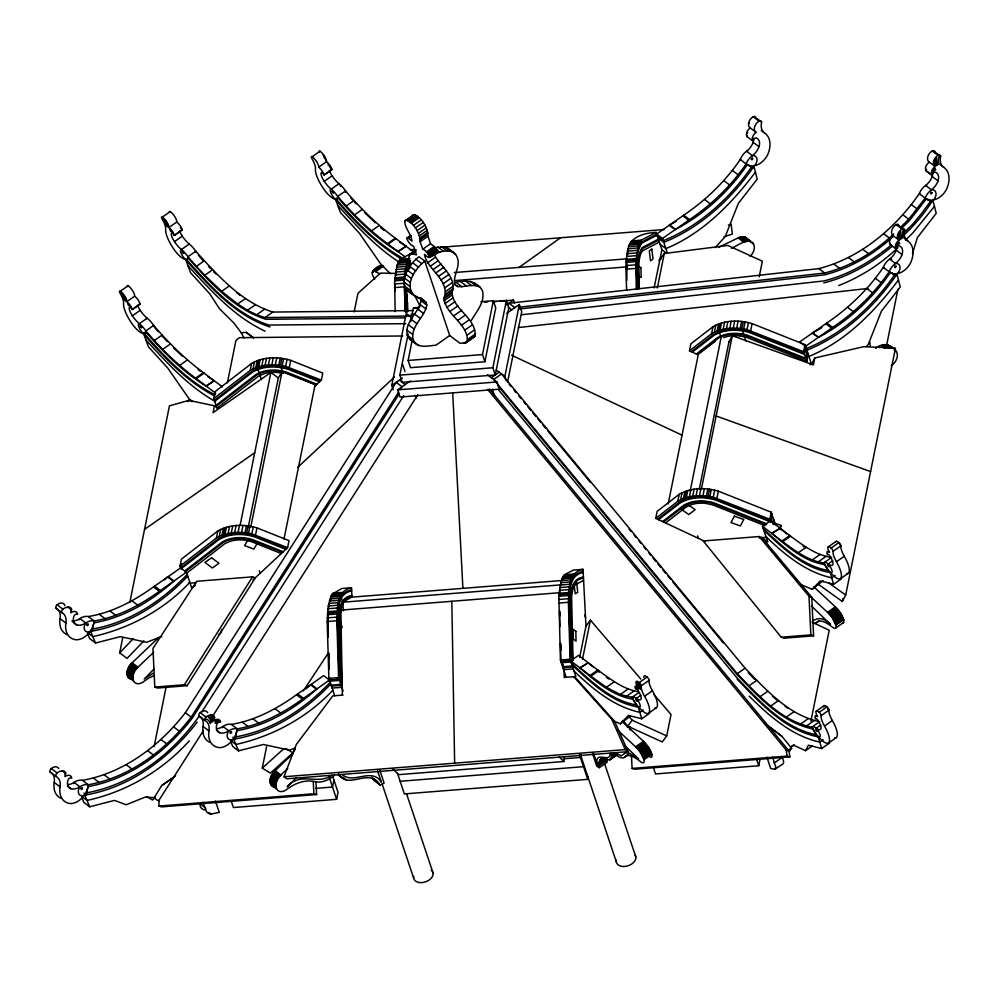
<?xml version="1.0" encoding="UTF-8"?>
<svg xmlns="http://www.w3.org/2000/svg" width="999" height="999" viewBox="0 0 999 999"><rect width="100%" height="100%" fill="white"/><g stroke="black" fill="none" stroke-linecap="round" stroke-linejoin="round"><path stroke-width="1.5" d="M449.725 335.552L435.976 345.192C429.158 345.604 421.341 348.164 415.409 343.506L413.049 339.598C410.364 326.061 424.662 317.482 426.823 305.12L425.986 302.272C418.256 296.428 404.77 293.881 404.096 282.068C404.433 271.953 411.338 262.762 418.993 256.743L424.837 261.151L449.725 335.552L459.99 343.281L465.821 342.869L467.232 341.72C469.055 323.439 444.018 314.548 444.255 297.327C449.837 279.907 427.222 269.767 424.413 254.358C434.128 263.224 427.048 249.862 422.702 249.25L419.642 240.097L427.834 233.953C426.785 226.249 421.703 217.57 414.11 214.61L404.732 221.353C404.957 228.559 411.301 233.866 411.913 241.121C402.21 232.255 409.265 245.592 413.623 246.216L416.521 254.882L412.45 253.846L409.528 254.408L408.916 258.154L411.001 264.573M419.642 240.097L419.992 239.448C418.956 231.731 413.836 223.089 406.268 220.117L405.257 220.392M428.958 257.53C441.308 252.984 437.787 248.876 430.544 243.744L427.485 234.603M393.082 769.193L398.651 774.65L563.873 761.5L563.873 757.354M465.821 342.869L475.074 336.226C476.898 317.944 451.86 309.041 452.097 291.833C457.317 276.261 438.698 265.784 433.703 253.184M334.702 695.766L328.883 678.396L327.173 621.515L328.259 605.993L331.98 594.293L341.808 588.511L351.486 587.749L351.948 596.578C338.948 598.551 339.697 612.125 339.235 621.878L341.159 685.351L331.468 686.113M343.094 691.146L338.574 677.622L336.85 620.741C337.6 608.703 335.964 590.983 351.486 587.749M395.167 311.613L394.63 280.831L397.115 265.097L400.149 259.315L413.536 252.285M395.042 284.54L395.092 290.984M404.845 310.851C406.006 294.181 400.287 273.876 409.827 258.541L400.149 259.315M566.221 677.334L560.414 659.964L558.878 596.303L560.239 585.014L562.737 577.147L564.398 574.775L573.339 570.092L583.016 569.318L586.001 626.423M564.085 669.929L564.21 677.447L575.899 676.573L570.092 659.203L568.381 602.322C569.118 590.284 567.494 572.552 583.016 569.318M626.598 290.197C626.348 276.436 624.762 262.337 628.034 248.776C630.044 236.488 645.566 232.792 656.081 232.392L661.887 249.75L654.108 287.949M626.823 269.605L626.873 266.396M636.276 289.423L635.826 261.638L638.311 245.904L641.346 240.122L656.081 232.392M598.888 764.223L606.73 758.728L607.18 762.187L599.338 767.682L598.925 762.774L600.861 759.09L602.822 758.641L609.652 759.889L617.07 754.819M131.094 679.233A9.803 6.731 -53 0 1 127.747 676.673C125.599 671.753 128.409 666.108 132.13 662.774L159.028 637.237M154.358 675.499A39.985 27.46 -53 0 0 145.267 680.431L142.832 682.23A9.803 6.731 -53 0 1 133.604 681.081C131.443 676.161 134.253 670.516 137.974 667.182L153.671 652.285M274.138 787.087A9.803 6.731 -53 0 1 270.791 784.527C268.644 779.607 271.441 773.95 275.175 770.616L293.094 753.596M334.39 775.361A25.699 17.657 -53 0 1 316.708 781.992L312.237 781.168A39.985 27.46 -53 0 0 288.311 788.286L285.876 790.084A9.803 6.731 -53 0 1 276.636 788.935C273.239 780.444 282.355 773.451 287.737 768.643M328.196 615.834L328.172 626.598M315.984 782.267L316.621 794.542L161.601 806.88L158.853 806.081L159.178 799.949L203.434 730.606M415.284 296.466C403.022 286.126 414.997 268.494 424.837 261.151M328.109 612.574L328.196 637.15M626.897 260.252L626.848 280.319M746.977 136.701L746.99 136.551A2.747 1.886 -53 0 1 747.339 135.427M740.796 159.94A16.234 11.151 -53 0 1 740.271 159.503C725.262 181.531 705.781 200.237 683.753 215.185L656.643 234.053L662.487 238.461L689.597 219.593C711.625 204.645 731.106 185.939 746.116 163.911A12.7 8.729 -53 0 1 752.422 155.657A13.549 9.303 -53 0 0 758.99 146.703A9.553 6.556 -53 0 0 756.28 137.987A2.747 1.886 -53 0 0 752.834 140.959L746.84 136.451A6.169 4.233 -53 0 1 750.286 127.972A6.981 4.795 -53 0 1 748.738 122.59A6.981 4.795 -53 0 1 753.221 116.771A2.622 1.798 -53 0 1 755.768 117.707L761.613 122.115A14.81 10.177 -53 0 0 764.759 133.142A22.677 15.572 -53 0 1 767.607 154.857A15.622 10.727 -53 0 1 754.507 165.709L754.282 165.759A16.246 11.151 -53 0 1 746.116 163.911L740.271 159.503A12.7 8.716 -53 0 1 746.578 151.261A13.549 9.303 -53 0 0 753.146 142.295A9.553 6.556 -53 0 0 753.758 138.486M890.009 244.555L890.022 244.405A2.747 1.886 -53 0 1 890.384 243.281M804.108 353.321L805.519 346.316L832.629 327.447C854.657 312.5 874.137 293.793 889.16 271.753A12.7 8.729 -53 0 1 895.454 263.511A13.549 9.303 -53 0 0 902.022 254.558A9.553 6.556 -53 0 0 899.312 245.829A2.747 1.886 -53 0 0 895.878 248.813L889.872 244.305A6.169 4.233 -53 0 1 893.331 235.826A6.981 4.795 -53 0 1 891.782 230.444A6.981 4.795 -53 0 1 896.253 224.613A2.622 1.798 -53 0 1 898.8 225.562L904.657 229.97A14.81 10.177 -53 0 0 907.791 240.996A22.677 15.572 -53 0 1 910.651 262.712A15.622 10.727 -53 0 1 897.539 273.564L897.314 273.601A16.234 11.151 -53 0 1 889.16 271.765L883.316 267.345A12.7 8.729 -53 0 1 889.61 259.103A13.549 9.303 -53 0 0 896.178 250.15A9.553 6.556 -53 0 0 896.677 245.342M374.675 279.345A9.803 3.047 55 0 1 373.176 276.311C369.318 270.954 378.633 264.698 382.804 265.759L374.962 271.253L372.827 271.179M214.448 395.904C186.988 381.556 165.235 358.529 144.955 335.527L145.842 330.906L153.684 325.412C168.569 342.832 184.965 359.028 203.421 372.652L222.402 386.875M270.03 326.973C235.664 315.884 210.639 287.375 187.063 261.376L187.937 256.768L195.779 251.261C217.682 275.374 240.896 301.823 272.789 312.063L412.762 310.589M401.099 258.791C376.336 243.694 355.706 222.827 336.825 201.024L337.712 196.403L345.554 190.909C360.439 208.329 376.835 224.525 395.292 238.149L414.273 252.372M610.352 759.527L611.563 757.292L611.438 753.483M559.915 591.396L559.49 596.178L559.003 594.717L568.681 593.943M395.654 275.924L396.016 273.339M405.344 275.162L407.192 265.984L410.027 260.552M405.619 275.736L407.405 266.87L410.139 261.638M161.788 636.575L146.466 642.282L120.317 636.625L95.529 643.006L90.41 630.881L92.145 631.081L94.143 620.966L88.287 616.558A12.7 8.716 -53 0 0 79.92 618.606A13.549 9.303 -53 0 1 72.24 620.766M67.72 784.615A13.549 9.303 -53 0 0 74.076 782.392A12.7 8.729 -53 0 1 82.455 780.356L88.299 784.764L86.314 794.867L84.565 794.68L89.685 806.805L114.485 800.411L126.211 804.757L145.367 797.04L154.233 797.677L156.756 799.962L159.453 800.861M216.596 728.683A13.549 9.303 -53 0 0 222.952 726.46A12.7 8.729 -53 0 1 231.331 724.412L237.175 728.82L235.19 738.935L233.441 738.736L238.574 750.861L263.361 744.467L289.51 750.137L295.08 748.064M328.746 607.23L329.183 604.832M627.534 254.92L627.971 252.51M71.691 609.952L71.728 609.727A6.169 4.233 -53 0 0 67.57 607.117M398.726 391.983L191.184 717.145C165.734 750.087 129.92 777.247 88.299 784.764A12.712 8.729 -53 0 0 79.92 786.8A13.549 9.303 -53 0 1 70.991 788.711A9.553 6.556 -53 0 1 67.944 780.231A2.747 1.886 -53 0 1 71.691 778.159L71.741 777.921A6.169 4.233 -53 0 0 64.997 776.598A6.981 4.795 -53 0 0 63.037 771.49A6.981 4.795 -53 0 0 57.105 772.976L51.261 768.556A2.622 1.798 -53 0 0 50.187 772.04A14.81 10.177 -53 0 1 54.221 782.442A22.677 15.572 -53 0 0 61.189 798.363M339.123 679.295L329.445 680.057L302.41 699.15C282.904 713.161 261.114 724.899 237.175 728.82A12.7 8.729 -53 0 0 228.796 730.868A13.549 9.303 -53 0 1 219.88 732.766A9.553 6.556 -53 0 1 216.82 724.287A2.747 1.886 -53 0 1 220.579 722.215L220.617 721.99A6.169 4.233 -53 0 0 213.886 720.654A6.981 4.795 -53 0 0 211.925 715.546A6.981 4.795 -53 0 0 205.994 717.032L200.137 712.624A2.622 1.798 -53 0 0 199.076 716.096A14.81 10.177 -53 0 1 203.097 726.498A22.677 15.572 -53 0 0 210.077 742.419M153.521 326.273L153.684 325.412A12.7 3.934 55 0 0 147.178 318.194A13.549 4.196 55 0 1 140.222 310.314A9.553 2.96 55 0 1 137.562 305.282M195.617 252.123L195.779 251.261A12.712 3.934 55 0 0 189.273 244.043A13.549 4.196 55 0 1 182.317 236.164A9.553 2.96 55 0 1 179.67 231.131M345.379 191.771L345.554 190.909A12.7 3.934 55 0 0 339.048 183.691A13.549 4.196 55 0 1 332.093 175.812A9.553 2.96 55 0 1 329.283 170.33M143.893 640.883L127.073 658.403L119.668 652.859L122.74 637.612M129.808 602.547L169.43 405.869L188.823 400.387L214.46 405.769L216.92 407.617M285.789 549.325L254.27 536.788C242.732 533.329 229.508 533.478 218.868 539.61L180.931 568.906L180.007 566.133L181.418 559.128L217.832 530.993C229.583 524.2 244.193 524.038 256.955 527.884L289.011 540.634L287.6 547.639L253.059 579.895M282.617 373.351L277.959 372.552A27.722 19.543 11.4 0 0 264.31 373.638L258.691 376.061L216.995 408.279L213.761 398.589L215.172 391.583L251.586 363.461C263.336 356.655 277.947 356.493 290.709 360.339L322.764 373.089L321.353 380.095L315.022 386.014M181.406 563.598L180.607 567.944L153.521 586.9C134.016 600.899 112.225 612.637 88.287 616.558M214.46 405.769L213.062 412.674L270.916 372.427L278.309 377.984L248.239 527.247M154.108 746.615L166.009 687.487M227.372 382.904L235.926 340.459L239.298 337.687L402.734 335.976M180.007 566.133L216.421 537.999L217.832 530.993M213.761 398.589L250.175 370.454L251.586 363.461M216.421 537.999L219.243 536.488L220.654 529.482M250.175 370.454L252.997 368.943L254.408 361.938M219.243 536.488L222.003 535.289L223.414 528.284M252.997 368.943L255.756 367.744L257.168 360.739M222.003 535.289L223.551 534.79L224.962 527.784L225.449 529.233M258.729 360.239L257.317 367.245L261.438 379.583M223.551 534.79L224.95 534.29L226.373 527.285M255.756 367.744L258.716 366.745L260.127 359.74M224.95 534.29L228.072 533.491L229.483 526.485M258.716 366.745L261.825 365.946L263.237 358.941M228.072 533.491L231.318 532.904L232.73 525.899M261.825 365.946L265.072 365.359L266.483 358.354M231.318 532.904L234.665 532.529L236.076 525.524M265.072 365.359L268.419 364.985L269.83 357.979M234.665 532.529L238.087 532.367L239.498 525.362M268.419 364.985L271.853 364.822L273.264 357.817M240.097 525.399L270.916 372.427M221.678 629.358L221.066 632.392L218.818 634.49M238.087 532.367L241.558 532.417L242.969 525.412M271.853 364.822L275.312 364.872L276.723 357.867M241.558 532.417L245.03 532.692L246.441 525.686M275.312 364.872L278.783 365.147L280.195 358.154M245.03 532.692L246.678 532.942L248.089 525.949L248.576 527.397M281.843 358.404L280.432 365.409L283.142 373.501M246.678 532.942L248.476 533.191L249.887 526.186M278.783 365.147L282.23 365.646L283.641 358.641M250.774 527.06L282.068 371.703L315.122 384.652L284.003 539.073M287.6 547.639L251.873 533.891L253.284 526.885M321.353 380.095L285.627 366.346L287.038 359.34M255.544 534.89L256.955 527.884M289.298 367.345L290.709 360.339M295.354 749.038L292.882 752.834L270.367 773.114L262.262 768.119L266.583 746.69M354.17 311.938L357.917 293.356L380.432 273.089L395.629 273.401M328.546 680.706L329.146 677.709M393.194 389.785L391.745 385.464L406.243 313.524L412.175 317.994M492.47 301.548L506.418 300.437L508.828 307.642L495.267 374.95L402.26 382.342L399.85 375.149L408.179 333.841M410.639 321.616L413.411 307.842L419.617 307.355M480.944 301.71L493.331 300.724L495.741 307.929L484.902 361.75L410.527 367.669L408.116 360.464L412.337 339.535M418.356 309.628L418.968 306.643M333.928 780.032L332.517 787.037L315.559 788.386M231.106 800.711L233.391 807.542L336.626 799.325L338.037 792.319L332.542 775.911M484.902 361.75L482.492 354.545L493.331 300.724M495.267 374.95L492.857 367.744L506.418 300.437M506.293 380.781L504.845 376.461L519.343 304.52L506.618 313.436M507.554 382.167L521.753 311.725L519.343 304.52M579.657 657.517L585.988 626.086L590.409 620.092L640.796 679.095M582.567 659.015L590.409 620.092M657.33 287.949L664.273 253.521L727.784 245.442L762.349 261.176L759.19 276.885M580.993 754.645L580.431 757.442L563.336 758.803M397.502 773.363L404.383 793.93L587.749 779.345L588.311 776.535M705.007 541.458L655.731 518.344L657.142 511.338L679.233 494.28C690.971 487.487 705.581 487.325 718.343 491.171L771.203 512.187L775.311 524.438M807.542 352.372L806.131 359.378L747.152 335.914C737.761 333.129 727.035 333.254 718.368 338.211L697.314 354.47L689.485 350.799L690.896 343.793L712.986 326.735C724.725 319.942 739.347 319.78 752.097 323.626L804.969 344.655L810.776 362.013L810.214 364.822M668.181 503.983L698.363 354.158L714.859 341.621M655.731 518.344L677.821 501.286L679.233 494.28M689.485 350.799L711.575 333.741L712.986 326.735M677.821 501.286L680.644 499.762L682.055 492.757M711.575 333.741L714.397 332.217L715.808 325.212M680.644 499.762L683.403 498.576L684.814 491.57M714.397 332.217L717.157 331.031L718.568 324.026M683.403 498.576L684.952 498.064L686.363 491.058L686.85 492.519M720.117 323.526L718.706 330.532L720.853 336.938M684.952 498.064L686.35 497.577L687.762 490.571M717.157 331.031L720.104 330.032L721.515 323.027M690.147 491.196L721.44 335.839M686.35 497.577L689.46 496.778L690.871 489.772M720.104 330.032L723.214 329.233L724.625 322.227M689.46 496.778L692.707 496.191L694.118 489.185M723.214 329.233L726.46 328.646L727.871 321.641M692.707 496.191L696.066 495.804L697.477 488.798M726.46 328.646L729.819 328.259L731.231 321.253M699.325 488.948L729.095 341.208M696.066 495.804L699.487 495.641L700.898 488.636M729.819 328.259L733.241 328.109L734.652 321.104M701.485 488.686L732.304 335.714L813.386 364.91L814.784 357.992L863.785 346.665L895.466 348.089L845.703 595.079L842.307 601.485L818.019 584.065M699.487 495.641L702.946 495.704L704.357 488.698M733.241 328.109L736.7 328.159L738.111 321.154M702.946 495.704L706.418 495.979L707.829 488.973M736.7 328.159L740.172 328.434L741.583 321.428M706.418 495.979L708.066 496.228L709.477 489.223L709.964 490.684M743.231 321.678L741.82 328.683L745.953 341.034M708.066 496.228L709.877 496.466L711.288 489.46M740.172 328.434L743.631 328.921L745.042 321.915M658.541 519.667L680.257 502.897C690.896 496.753 704.12 496.603 715.659 500.074L770.729 521.977L769.792 519.193L713.261 497.165L714.672 490.159M739.36 335.826L746.253 337.25L806.792 361.338L803.558 351.648L747.015 329.62L748.426 322.615M623.014 720.554L627.722 726.186L662.287 741.92L666.708 735.926L671.028 714.497L653.895 694.442M716.932 498.176L718.343 491.171M750.686 330.632L752.097 323.626M769.792 519.193L771.203 512.187M803.558 351.648L804.969 344.655M761.663 537.462L767.769 542.057L762.512 526.361L770.354 520.866L771.765 513.861M771.815 513.998L770.404 521.003L716.108 499.413C704.145 495.816 690.434 495.966 679.407 502.335L657.554 519.205M805.569 346.453L804.158 353.459L749.862 331.868C737.899 328.271 724.188 328.421 713.161 334.79L691.32 351.66M770.729 521.977L772.14 514.972M805.893 347.427L804.482 354.433L749.412 332.53C737.874 329.058 724.65 329.208 714.01 335.352L692.295 352.123M772.627 523.151L773.463 518.943M807.229 351.411L805.818 358.416L747.589 335.252C737.786 332.33 726.56 332.467 717.519 337.65L696.328 354.021M772.951 524.125L773.788 519.917M773.888 524.675L774.45 521.878M806.792 361.338L808.203 354.333M780.207 529.582L781.043 525.437L775.311 523.376M653.159 766.92L655.519 773.95L758.74 765.734L760.152 758.728M810.901 721.191L829.22 630.232L812.362 622.327M886.613 345.367L897.914 289.273M842.307 601.485L842.919 598.438M415.409 343.506L409.565 339.098L407.205 335.189C404.52 321.653 418.818 313.074 420.979 300.711L420.142 297.864L425.986 302.272M912.487 253.546L917.407 237.537L936.238 213.349L932.841 200C924.849 213.274 914.46 225.187 903.158 235.801M188.336 401.036L189.685 399.912L191.671 400.661M408.279 270.517L409.94 266.87M614.672 721.453L611.888 719.38L573.763 676.685L576.548 678.758L614.672 721.453L628.084 751.66L286.775 778.82L283.978 776.76L296.303 744.492L332.829 695.866L342.994 695.104M330.856 598.913L331.331 597.864M787.849 750.549L788.536 750.786A12.3 3.821 55 0 0 789.997 750.686L790.646 747.027L794.018 745.416L805.594 750.686L808.391 745.192L821.678 748.551L829.52 743.056M728.908 342.12L732.304 335.714M811.388 364.398L814.784 357.992M779.682 528.009L781.043 525.437M412.575 215.859L413.099 214.897M343.107 603.896L342.095 605.831A27.722 7.38 85.5 0 0 340.11 615.709L341.808 687.312L332.13 688.074M278.309 377.984L282.068 371.703M154.233 797.677L161.638 785.626L175.624 775.823M471.328 320.404C476.585 311.413 485.139 302.098 482.505 290.909C477.46 280.881 465.696 279.67 455.969 282.267L461.813 286.676C467.819 286.164 474.375 283.991 479.982 287.213M154.808 687.087L184.415 684.727L252.56 576.848L255.319 577.809L187.163 685.689L157.555 688.049L154.808 687.087L152.947 648.426L196.703 581.293L252.56 576.848M82.455 780.356C124.063 772.839 159.89 745.679 185.339 712.737L396.228 382.317L402.073 386.738L400.399 389.36M399.325 393.743L192.295 718.094C166.471 751.485 130.145 779.058 87.924 786.638M199.288 715.933C172.877 753.858 132.667 784.365 86.613 792.856M201.798 711.987L403.733 395.654M212.612 716.208L417.844 394.667M303.346 690.896L328.134 653.259M64.972 605.731A6.981 4.795 -53 0 0 57.105 604.77A2.622 1.798 -53 0 0 56.031 608.241L61.876 612.649A14.81 10.177 -53 0 1 65.909 623.064A22.677 15.572 -53 0 0 75.912 639.76A15.622 10.727 -53 0 0 89.922 631.605L90.085 631.38A16.246 11.151 -53 0 0 94.143 620.966C118.082 617.045 139.872 605.307 159.378 591.308L186.413 572.215L191.658 587.912L195.442 585.264M50.187 772.04L56.044 776.448A14.81 10.177 -53 0 1 60.065 786.85A22.677 15.572 -53 0 0 70.067 803.558A15.622 10.727 -53 0 0 84.078 795.404L84.241 795.179A16.246 11.151 -53 0 0 88.299 784.764M199.076 716.096L204.92 720.504A14.81 10.177 -53 0 1 208.953 730.906A22.677 15.572 -53 0 0 218.956 747.614A15.622 10.727 -53 0 0 232.954 739.46L233.117 739.235A16.234 11.151 -53 0 0 237.175 728.82M657.954 237.999L663.811 242.407C700.262 227.585 730.506 199.975 752.834 167.919L747.364 164.648C728.895 191.458 704.32 214.223 675.499 229.483L669.13 225.299L676.261 221.291M751.548 167.008C729.432 198.789 699.412 226.111 663.236 240.722L657.392 236.313M514.86 307.667L509.015 303.259L818.868 268.606C860.501 257.879 895.067 228.409 919.305 193.681A12.712 8.729 -53 0 1 925.611 185.439A13.549 9.303 -53 0 0 932.179 176.486A9.553 6.556 -53 0 0 932.741 172.178M900.186 227.647L908.715 219.231L925.161 198.102A12.7 8.729 -53 0 1 931.455 189.847A13.549 9.303 -53 0 0 938.024 180.894A9.553 6.556 -53 0 0 935.314 172.165A2.747 1.886 -53 0 0 931.867 175.15L926.023 170.742A2.747 1.886 -53 0 1 926.548 169.306M903.308 233.416L912.899 223.951L922.015 212.899L930.593 201.199L928.246 199.438L931.867 202.11L926.398 198.838L909.689 220.342L902.134 227.797M805.519 346.316L799.675 341.908L826.785 323.039C848.813 308.092 868.293 289.385 883.316 267.345A16.246 11.151 -53 0 0 883.828 267.782M806.842 350.262C843.306 335.427 873.551 307.829 895.878 275.774L890.409 272.502C871.94 299.313 847.352 322.078 818.531 337.337L812.162 333.154L821.94 327.635M894.592 274.862C872.477 306.643 842.457 333.966 806.28 348.576M659.839 259.503L664.273 253.521M627.722 726.186L632.142 720.204L629.32 716.82M755.419 172.153C731.643 203.659 702.946 233.304 665.883 248.626L660.039 244.218M934.465 206.343L913.074 232.655L905.506 240.122M898.463 279.995C874.687 311.513 845.978 341.146 808.928 356.481M197.14 722.202C169.705 757.629 131.131 786.85 86.314 794.867L83.966 793.106M715.134 247.665L725.237 236.551L738.373 203.346L757.205 179.158L753.808 165.809L752.834 167.919L749.213 165.247M866.245 346.628L868.268 344.405L881.405 311.201L900.249 287.013L896.852 273.664L895.878 275.774L892.244 273.102M119.668 652.859L133.342 638.623M155.182 797.264L152.522 800.037L146.666 796.528M613.486 720.953L620.329 723.813L628.471 715.421L641.758 718.781L649.6 713.286M630.207 716.208L620.329 723.813M799.862 584.165L812.199 589.31L820.329 580.918L833.616 584.278L841.458 578.771M823.089 580.656L812.199 589.31M153.946 669.118L144.193 679.02L153.172 673.264M295.904 778.071L287.237 786.862C300.537 771.016 317.907 785.676 331.843 775.124M164.248 579.845L168.069 576.56L173.926 580.968L173.476 581.418C150.924 601.448 123.839 617.719 93.769 622.852M187.163 574.475C161.888 601.273 129.133 622.602 92.457 629.058M187.725 576.161C162.2 603.134 129.121 624.55 92.145 631.081M189.81 582.367C163.961 609.877 129.57 628.446 92.845 636.638L88.162 633.116M189.31 740.796C162.4 770.741 126.349 791.87 87 800.436L82.318 796.915M306.156 688.648L311.114 684.402L316.958 688.811L316.508 689.273C293.956 709.302 266.87 725.561 236.813 730.694M330.207 682.329C304.932 709.128 272.178 730.456 235.489 736.912M330.769 684.015C305.232 710.988 272.165 732.404 235.19 738.935L232.854 737.162M332.842 690.222C306.993 717.732 272.615 736.3 235.876 744.492L231.194 740.971M519.505 307.143L824.724 273.014C850.698 266.396 874.325 252.185 893.793 233.953M893.506 236.313C873.875 254.183 850.424 268.306 824.537 274.862L519.492 308.978M897.951 247.59C880.918 263.886 860.676 276.935 838.698 285.552M297.764 467.295L394.505 376.973M627.847 754.67L624.138 757.529A25.699 7.967 55 0 1 613.686 753.134M262.262 768.119L283.654 748.85M231.331 724.412C255.269 720.491 277.06 708.753 296.566 694.742L323.601 675.649L329.445 680.057M812.337 623.014A25.699 7.967 55 0 0 816.008 623.026L817.469 621.728A39.985 12.4 55 0 1 830.731 625.886L832.592 627.335A9.803 3.047 55 0 0 835.876 625.199L843.718 619.705L841.258 614.173L836.2 607.629L813.785 586.813M665.584 522.976L686.338 506.88L691.945 504.458A27.76 19.568 11.4 0 1 705.606 503.371L712.499 504.795L765.009 525.724M214.36 400.399L251.773 371.503C262.787 365.147 276.498 364.985 288.461 368.581L320.179 381.193M214.685 401.361L252.622 372.065C263.261 365.934 276.486 365.784 288.024 369.243L319.555 381.78M216.021 405.344L256.131 374.363C265.172 369.18 276.398 369.043 286.201 371.978L316.958 384.203M216.346 406.318L256.98 374.925C265.634 369.98 276.373 369.842 285.751 372.639L316.321 384.79M184.69 571.016L222.377 541.908C231.418 536.725 242.632 536.588 252.447 539.522L283.204 551.748M185.052 571.952L223.227 542.469C231.88 537.524 242.607 537.387 251.998 540.184L282.567 552.335M662.574 521.565L683.766 505.194C692.806 500.012 704.033 499.875 713.835 502.797L766.383 523.701M663.561 522.015L684.615 505.756C693.269 500.799 704.02 500.674 713.398 503.459L766.633 524.637M186.638 573.226L224.937 543.593L230.557 541.183A27.76 19.568 11.4 0 1 244.206 540.097L251.111 541.52L281.268 553.558M891.42 244.855C871.628 261.251 849.063 274.675 823.95 280.919L521.54 314.76M892.182 246.328C872.115 262.949 849.225 276.573 823.763 282.917M519.08 267.395L560.489 237.774M173.714 777.21L161.638 785.626M162.362 217.095L170.205 211.601A6.981 2.16 55 0 1 174.813 216.696A6.981 2.16 55 0 1 176.723 222.053A6.169 1.911 55 0 1 182.168 229.832L174.301 235.439A6.169 1.911 55 0 0 168.881 227.56A6.981 2.16 55 0 0 166.97 222.19A6.981 2.16 55 0 0 162.362 217.095A2.622 0.812 55 0 0 161.751 218.294A14.81 4.595 55 0 1 165.672 229.258A22.677 7.03 55 0 0 174.763 250.474A15.622 4.845 55 0 0 185.327 259.44L185.439 259.453A16.246 5.032 55 0 0 187.937 256.768A12.7 3.934 55 0 0 181.431 249.538A13.549 4.196 55 0 1 174.475 241.658A9.553 2.96 55 0 1 171.466 232.954A2.747 0.849 55 0 1 174.301 235.439L182.143 229.932A2.747 0.849 55 0 0 181.368 228.759M168.881 227.56L176.723 222.053M174.475 241.658L182.317 236.164M120.267 291.246L128.109 285.751A6.981 2.16 55 0 1 132.717 290.846A6.981 2.16 55 0 1 134.628 296.204A6.169 1.911 55 0 1 140.072 303.971L132.205 309.578A6.169 1.911 55 0 0 126.786 301.698A6.981 2.16 55 0 0 124.875 296.341A6.981 2.16 55 0 0 120.267 291.246A2.622 0.812 55 0 0 119.655 292.432A14.81 4.595 55 0 1 123.576 303.409A22.677 7.03 55 0 0 132.667 324.625A15.622 4.845 55 0 0 143.232 333.591L145.579 332.03M337.712 196.403A16.246 5.032 55 0 1 335.202 199.101L335.09 199.088A15.622 4.845 55 0 1 324.538 190.122A22.677 7.03 55 0 1 315.447 168.906A14.81 4.595 55 0 0 311.526 157.929A2.622 0.812 55 0 1 312.138 156.743L319.98 151.249A6.981 2.16 55 0 1 324.588 156.344A6.981 2.16 55 0 1 326.498 161.701A6.169 1.911 55 0 1 331.93 169.468L324.076 175.075A2.747 0.849 55 0 0 321.241 172.602A9.553 2.96 55 0 0 324.238 181.306A13.549 4.196 55 0 0 331.193 189.186A12.7 3.934 55 0 1 337.712 196.403C352.597 213.823 368.993 230.02 387.45 243.644L405.269 256.993M126.786 301.698L134.628 296.204M330.132 167.37A2.747 0.849 55 0 1 331.918 169.58L324.088 174.975A6.169 1.911 55 0 0 318.644 167.195L326.498 161.701M187.937 256.768L196.403 266.358L204.246 260.851M215.734 393.256L195.579 378.146C177.123 364.523 160.727 348.326 145.842 330.906A12.7 3.946 55 0 0 139.336 323.688A13.549 4.196 55 0 1 132.38 315.809L140.222 310.314M324.238 181.306L332.093 175.812M196.403 266.358L204.745 275.262L212.587 269.755M192.058 401.723L188.848 398.476L167.707 367.994L148.464 346.828L143.556 333.616L145.804 332.043M204.745 275.262L221.641 291.321L229.483 285.814M154.308 340.497L162.15 335.002M346.166 205.994L354.008 200.499M162.65 349.4L170.492 343.906M354.508 214.897L362.35 209.403M221.641 291.321L237.675 303.996L245.517 298.501M237.675 303.996L247.465 310.264L255.307 304.77M179.545 365.459L187.387 359.965M371.403 230.956L379.245 225.462M247.465 310.264L256.593 314.81L264.435 309.315M256.593 314.81L264.947 317.57L272.789 312.063M404.732 221.353L414.11 214.61M407.692 220.529L415.534 215.035M408.741 221.191L416.583 215.684M409.103 221.416L417.082 216.009M409.315 221.553L417.157 216.059M409.54 221.728L417.382 216.234M409.627 221.79L417.47 216.296M409.777 221.915L417.619 216.421M410.177 222.265L418.019 216.771M411.338 223.277L419.18 217.782M195.579 378.146L203.421 372.652M387.45 243.644L395.292 238.149M413.361 225.462L421.203 219.955M196.316 378.621L204.158 373.114M388.174 244.118L396.029 238.611M415.309 227.972L423.151 222.477M417.058 230.644L424.9 225.15M407.068 238.024L410.439 235.664M406.918 238.311L410.726 235.589M407.779 238.062L411.138 235.714M408.291 238.386L410.527 236.813M418.481 233.304L426.323 227.809M419.48 235.764L427.322 230.27M206.094 386.076L214.261 380.731L206.094 386.076C182.842 371.853 163.424 352.26 145.679 331.768M397.964 251.573L406.131 246.229L397.964 251.573C374.7 237.35 355.294 217.757 337.537 197.265M420.005 237.862L427.847 232.367M372.54 271.528L381.056 265.472M187.45 401.486L189.685 399.912M373.713 270.916L381.556 265.409M372.352 272.028L375.724 269.68M377.959 268.107L380.207 266.533M374.288 271.004L382.13 265.509M372.29 272.665L375.661 270.304M419.992 239.448L427.834 233.953M374.962 271.253L375.699 271.653L383.541 266.159M420.167 241.696L428.009 236.201M409.528 254.408L415.122 250.474M410.764 253.821L416.371 249.9M408.853 255.781L413.336 252.635M412.45 253.846L415.809 251.486M422.702 249.25L430.544 243.744M426.323 251.985L434.165 246.491M426.898 252.472L434.74 246.978M427.472 253.109L435.314 247.615M428.047 253.833L435.889 248.339M428.546 254.608L436.388 249.113M428.958 255.382L436.8 249.887M429.258 256.106L437.1 250.599M428.546 257.405L437.25 251.211M429.408 257.168L437.25 251.673M433.778 254.882C440.671 250.587 454.183 247.677 457.417 257.954C460.851 267.22 451.873 276.199 455.282 285.177L457.892 286.613L461.813 286.676M427.297 263.012L435.152 257.517M430.282 266.233L438.124 260.739M433.204 269.493L441.046 263.998M435.989 272.852L443.843 267.345M438.598 276.323L446.441 270.829M440.946 279.982L448.788 274.475M442.982 283.841L450.824 278.346M444.63 287.974L452.472 282.48M412.937 313.686L409.578 316.046L264.947 317.57M445.517 291.571L453.359 286.064M445.492 294.068L453.334 288.574M444.955 295.854L452.797 290.359M444.255 297.327L452.097 291.833M443.743 298.863L451.585 293.369M443.818 300.861L451.66 295.354M444.817 303.684L452.659 298.189M446.99 307.317L454.832 301.81M450.112 311.363L457.954 305.869M453.796 315.771L461.638 310.277M457.679 320.454L465.522 314.96M461.401 325.324L469.243 319.83M464.56 330.307L472.415 324.812M391.745 385.464L402.422 377.984M506.655 304.907L513.486 300.112L514.46 302.997M466.82 335.314L474.662 329.82M467.694 339.348L475.536 333.853M463.873 343.231L467.245 340.871M487.524 374.812L497.002 381.955L499.413 389.16L400.012 397.065L397.602 389.872L410.314 380.956M467.232 341.72L475.074 336.226M491.346 377.697L499.188 372.19M658.915 260.339L661.438 258.579M560.963 661.638L570.654 660.863L578.496 655.369L598.713 670.704C610.764 679.357 623.251 689.335 638.349 691.658M588.199 662.774L579.957 667.881L588.199 662.774L593.681 667.482M780.069 528.271L771.827 533.379L780.069 528.271L786.65 533.916M570.654 660.863L590.059 675.499L597.902 670.004M781.93 540.996L789.772 535.501L790.571 536.201C802.984 545.179 815.946 555.369 831.605 557.405L823.763 562.899C808.104 560.864 795.142 550.674 782.729 541.695L762.512 526.361M590.059 675.499L590.871 676.198L598.713 670.704M782.729 541.695L790.571 536.201M590.871 676.198L606.381 687.312L614.223 681.805M798.251 552.809L806.093 547.302M828.196 546.915L836.038 541.421M606.381 687.312L620.304 694.492L628.146 688.985M812.175 559.989L820.017 554.482M638.623 692.694L631.905 697.414A12.7 3.934 55 0 1 636.338 698.426A13.549 4.196 55 0 0 640.933 699.263A9.553 2.96 55 0 0 638.174 690.759A2.747 0.849 55 0 0 635.651 689.185L635.526 688.973A6.169 1.911 55 0 1 637.674 686.925A6.981 2.16 55 0 1 636.076 681.793A6.981 2.16 55 0 1 639.235 682.554L647.077 677.047A2.622 0.812 55 0 1 649.163 680.282A14.81 4.595 55 0 0 652.422 690.746A22.677 7.03 55 0 1 656.181 707.941L648.339 713.448A15.622 4.845 55 0 1 638.686 707.167L638.511 706.967A16.234 5.032 55 0 1 631.905 697.414L620.304 694.492M831.093 548.051L838.935 542.544A2.622 0.812 55 0 1 841.021 545.779A14.81 4.595 55 0 0 844.28 556.243A22.677 7.03 55 0 1 848.039 573.438L840.196 578.945A15.622 4.845 55 0 1 830.544 572.664L830.369 572.464A16.246 5.032 55 0 1 823.763 562.899A12.7 3.934 55 0 1 828.196 563.923A13.549 4.196 55 0 0 832.791 564.76A9.553 2.96 55 0 0 830.044 556.256A2.747 0.849 55 0 0 827.509 554.682L827.384 554.457A6.169 1.911 55 0 1 829.545 552.422A6.981 2.16 55 0 1 827.946 547.29A6.981 2.16 55 0 1 831.093 548.051A2.622 0.812 55 0 1 833.178 551.273A14.81 4.595 55 0 0 836.438 561.738A22.677 7.03 55 0 1 840.196 578.945M648.339 713.448A22.677 7.03 55 0 0 644.567 696.241A14.81 4.595 55 0 1 641.321 685.776L649.163 680.282M833.178 551.273L841.021 545.779M626.311 696.403L634.153 690.896M818.169 561.9L826.011 556.393M640.821 695.292L636.338 698.426A7.155 2.223 55 0 1 640.084 704.982A7.155 2.223 55 0 1 638.686 707.167M832.679 560.789L828.196 563.923A7.155 2.223 55 0 1 831.955 570.479A7.155 2.223 55 0 1 830.544 572.664M644.567 696.241L652.422 690.746M836.438 561.738L844.28 556.243M643.219 709.989L639.86 712.349C613.923 706.605 592.719 689.098 574.05 671.028M835.077 575.486L831.717 577.847C805.781 572.102 784.577 554.595 765.908 536.525M600.124 759.677L603.109 757.517M599.55 760.489L602.909 758.129M599.15 761.525L603.633 758.378M598.925 762.774L604.532 758.84M611.638 754.907L614.997 752.547M611.675 756.181L615.034 753.82M599.025 765.858L606.868 760.364M611.563 757.292L616.046 754.145M611.301 758.229L615.784 755.082M609.952 759.265L612.2 757.692M614.435 756.118L616.683 754.545M609.652 759.889L617.494 754.382M737.262 673.688L745.104 668.194C766.221 689.872 788.76 715.334 819.667 721.69L811.825 727.185C780.918 720.828 758.378 695.366 737.262 673.688L493.668 379.445L501.51 373.951L745.104 668.194M617.482 729.969L635.614 746.815L643.456 741.308L648.651 747.489L651.847 754.208A9.803 3.047 55 0 1 649.887 757.092M809.34 595.466L827.484 612.312L835.326 606.805M635.614 746.815L636.5 747.639L644.343 742.132M827.484 612.312L828.358 613.136L836.2 607.629M624.138 757.529L628.621 754.395M816.008 623.026L819.367 620.666M636.5 747.639L637.387 748.563L645.229 743.069M828.358 613.136L829.257 614.06L837.1 608.553M637.387 748.563L638.286 749.575L646.128 744.08M829.257 614.06L830.144 615.072L837.986 609.577M638.286 749.575L639.16 750.661L647.002 745.167M830.144 615.072L831.018 616.158L838.86 610.664M639.16 750.661L640.009 751.81L647.851 746.303M831.018 616.158L831.867 617.307L839.709 611.8M625.599 756.231A39.985 12.4 55 0 1 638.873 760.389L640.734 761.837A9.803 3.047 55 0 0 644.005 759.702L640.809 752.984L648.651 747.489M835.876 625.199L832.666 618.481L840.509 612.986M641.545 754.17L649.387 748.676M833.416 619.667L841.258 614.173M642.22 755.369L650.062 749.862M834.09 620.866L841.932 615.359M642.807 756.53L650.661 751.036M834.677 622.027L842.519 616.533M643.319 757.654L651.161 752.16M835.176 623.151L843.019 617.657M643.718 758.716L651.56 753.221M835.576 624.213L843.418 618.718M748.8 685.951L756.643 680.456M644.005 759.702L651.847 754.208M835.701 628.034L843.543 622.539M760.002 696.715L767.844 691.221M770.791 705.981L778.633 700.474M786.313 717.082L794.155 711.588M816.258 711.201L824.1 705.694M800.236 724.263L808.079 718.768M819.155 712.324L826.997 706.83A2.622 0.812 55 0 1 829.083 710.052A14.81 4.595 55 0 0 832.342 720.516A22.677 7.03 55 0 1 836.101 737.724L828.258 743.219A15.622 4.845 55 0 1 818.606 736.95L818.431 736.75A16.246 5.032 55 0 1 811.825 727.185A12.712 3.946 55 0 1 816.258 728.209A13.549 4.196 55 0 0 820.853 729.045A9.553 2.96 55 0 0 818.106 720.529A2.747 0.849 55 0 0 815.571 718.968L815.446 718.743A6.169 1.911 55 0 1 817.607 716.695A6.981 2.16 55 0 1 816.008 711.575A6.981 2.16 55 0 1 819.155 712.324A2.622 0.812 55 0 1 821.24 715.546A14.81 4.595 55 0 0 824.5 726.023A22.677 7.03 55 0 1 828.258 743.219M806.23 726.173L814.073 720.679M821.24 715.546L829.083 710.052M820.741 725.062L816.258 728.209A7.155 2.223 55 0 1 820.017 734.752A7.155 2.223 55 0 1 818.606 736.95M794.005 744.68L790.646 747.027L781.88 736.263L765.971 724.263M788.536 750.786L791.895 748.438M824.5 726.023L832.342 720.516M774.962 769.255L775.748 766.945A11.226 3.484 55 0 0 775.062 764.66L774.3 762.961L782.142 757.467L782.904 759.165A11.226 3.484 55 0 1 783.603 761.45L783.378 763.648L774.962 769.255L770.704 768.506L766.895 757.13M805.594 750.686L812.312 745.978M823.139 739.76L819.779 742.12C791.608 735.876 769.255 715.908 749.225 696.228M144.555 529.358L254.745 452.697M891.195 365.721L892.169 365.047A9.803 6.731 -53 0 0 897.277 353.846C894.392 344.742 882.517 341.67 875.599 348.476M763.835 530.307C782.654 547.914 803.084 567.769 829.37 572.415L830.007 572.027L833.616 584.278M571.965 664.81C590.796 682.417 611.213 702.272 637.512 706.917L638.136 706.53L641.758 718.781M737.187 679.22C759.914 702.522 784.165 729.932 817.432 736.688L818.056 736.3L821.678 748.551M343.519 610.764L342.557 602.235L351.71 597.165L571.041 579.795M659.315 242.07L642.444 250.911L640.896 253.521A27.76 7.393 85.5 0 0 638.898 263.399L639.198 288.474M656.68 234.191L641.558 242.133C633.016 255.844 637.562 273.826 636.813 288.848M657.005 235.165L641.658 243.207C633.354 256.631 637.874 274.201 637.1 288.873M658.341 239.148L642.12 247.652C634.715 259.852 639.185 275.736 638.324 288.973M658.666 240.11L642.232 248.739C635.052 260.627 639.522 276.136 638.611 288.998M351.598 589.81C336.713 592.707 338.062 609.577 337.412 621.003L339.173 679.432L329.495 680.207M351.66 590.921C337.1 593.643 338.311 610.014 337.712 621.153L339.498 680.394L329.82 681.168L329.72 678.046M351.898 595.479C338.549 597.577 339.46 611.713 338.936 621.74L340.834 684.377L331.144 685.152M583.116 571.391C568.231 574.275 569.58 591.158 568.931 602.584L570.691 661.001L561.013 661.775L560.464 643.331M583.179 572.502C568.631 575.224 569.83 591.583 569.23 602.722L570.966 660.414M583.416 577.047C570.067 579.158 570.978 593.294 570.466 603.309L572.215 661.375M583.478 578.159C570.429 580.044 571.241 593.743 570.766 603.458L572.489 660.726M583.591 580.444L575.174 584.802L573.626 587.412A27.76 7.393 85.5 0 0 571.628 597.29L573.076 660.277M380.219 785.114L377.547 781.83L371.703 777.422L374.375 780.706L380.219 785.114L384.116 783.104L379.82 770.254M718.618 247.352L738.136 237.937C741.408 235.814 746.84 236.326 748.114 240.522M731.443 248.401C736.45 246.328 750.998 234.965 754.245 245.991A9.803 6.731 -53 0 1 750.062 256.418M723.701 337.6L725.699 336.913A27.722 19.543 11.4 0 1 739.322 335.826M728.371 225.087L731.156 224.188L732.367 234.078L724.025 236.775M437.1 251.948L435.876 251.586M433.991 247.827L444.555 246.741L453.271 252.248M202.797 802.272L205.944 809.952A11.226 7.717 -53 0 0 206.843 812.224L210.277 814.222L219.256 812.399L215.447 801.023M471.728 337.737L473.663 337.375M929.32 162.163A6.169 4.233 -53 0 0 925.873 170.642L931.717 175.05A6.169 4.233 -53 0 1 935.176 166.571L929.32 162.163A6.981 4.795 -53 0 1 927.771 156.781A6.981 4.795 -53 0 1 932.254 150.961A2.622 1.798 -53 0 1 934.802 151.898L940.646 156.306A14.81 10.177 -53 0 0 943.793 167.333A22.677 15.572 -53 0 1 946.64 189.048A15.622 10.727 -53 0 1 933.541 199.9L933.316 199.937A16.246 11.151 -53 0 1 925.161 198.102L919.305 193.681A16.246 11.164 -53 0 0 919.829 194.118M205.095 809.727L203.771 809.764M518.294 327.56L867.944 288.461M410.002 249.75L414.66 249.375M441.034 247.277L664.435 229.495M631.668 240.884L641.346 240.122M399.25 260.402L408.928 259.628M630.769 241.97L640.446 241.209M398.489 261.676L408.166 260.914M630.007 243.257L639.685 242.482M398.114 262.525L407.792 261.75L409.94 268.157M629.632 244.093L639.323 243.319M397.764 263.249L407.455 262.475M629.295 244.83L638.973 244.056M397.115 265.097L406.793 264.323M628.633 246.666L638.311 245.904M396.516 267.195L406.193 266.433M628.034 248.776L637.712 248.002M395.979 269.543L405.656 268.768M627.509 251.124L637.187 250.349M395.529 272.103L405.207 271.328M627.047 253.684L636.725 252.909M395.142 274.85L404.82 274.088M626.66 256.431L636.351 255.657M454.37 272.54L626.91 258.816M394.842 277.772L404.52 277.01M626.361 259.353L636.051 258.579M394.742 279.245L404.42 278.484M635.951 260.052L626.273 260.826L626.76 262.287M394.63 280.831L404.308 280.07M626.148 262.412L635.826 261.638M394.493 284.003L404.17 283.241M626.011 265.584L635.701 264.81M454.395 280.607L626.873 266.883M394.443 287.625L404.12 286.85M625.961 269.193L635.639 268.419M484.715 302.173L487.812 301.923M414.086 308.029L418.743 307.655M493.306 301.723L496.403 301.473M499.512 301.223L513.486 300.112M408.116 360.464L482.492 354.545M399.85 375.149L492.857 367.744M397.602 389.872L497.002 381.955M759.115 536.538L703.259 540.983L781.243 637.237L783.99 638.199L813.598 635.839L811.737 597.177L761.862 537.499L759.115 536.538L808.99 596.228L811.737 597.177M188.799 583.266L196.254 582.667M759.203 537.874L766.658 537.275M332.879 593.206L342.557 592.432M564.398 574.775L574.075 574.013M331.98 594.293L341.658 593.518M563.498 575.861L573.189 575.099M331.218 595.566L340.896 594.805M562.737 577.147L572.415 576.373M330.844 596.415L340.522 595.641L343.231 603.746M572.052 577.222L562.375 577.984L562.849 579.445M330.494 597.14L340.184 596.378M562.025 578.721L571.703 577.946M329.845 598.988L339.523 598.214M329.245 601.098L338.923 600.324M560.764 582.667L570.441 581.905M342.557 602.235L561.65 584.802M328.708 603.433L338.399 602.672M560.239 585.014L569.917 584.24M328.259 605.993L337.937 605.232M559.777 587.574L569.455 586.8M327.872 608.753L337.55 607.979M559.39 590.322L569.08 589.56M559.64 592.707L340.884 610.114L342.37 695.104M327.572 611.663L337.25 610.901M559.09 593.244L568.781 592.469M327.472 613.149L337.15 612.375L342.232 627.547M327.36 614.735L337.038 613.96M558.878 596.303L568.556 595.529M327.222 617.906L336.9 617.132M558.741 599.475L568.431 598.701M327.173 621.515L336.85 620.741M558.691 603.084L568.381 602.322M781.243 637.237L810.851 634.877L813.598 635.839M328.883 678.396L338.574 677.622M560.414 659.964L570.092 659.203M561.338 662.749L571.016 661.975M572.352 665.958L562.674 666.72L562.574 663.673M572.677 666.92L562.999 667.694L562.899 664.597M573.326 668.88L563.648 669.655L563.561 666.783M627.272 727.147L630.381 726.897M283.978 776.76L625.299 749.587L628.084 751.66M400.149 781.28L583.516 766.683M158.853 806.081L313.873 793.743L316.621 794.542M631.468 756.143L632.117 768.418L787.137 756.081L789.872 756.88L788.923 750.861L489.335 388.973M789.872 756.88L634.852 769.218L632.117 768.418M187.063 261.376L185.652 259.465L190.559 272.69L209.802 293.843L219.418 308.703L234.091 323.226L241.171 332.717L246.229 332.38L253.571 337.912L246.229 332.38M405.694 317.857L265.896 319.318C233.541 308.916 209.977 282.093 187.775 257.617M405.806 323.664L269.006 325.075C235.102 314.136 210.427 286.014 187.163 260.364M812.262 621.228C819.392 616.758 823.663 618.219 830.506 624.4L811.45 605.981M829.37 572.415L824.812 564.672C804.183 561.45 787.674 546.765 772.227 533.766M828.296 570.504C802.185 565.884 781.942 546.116 763.273 528.621M817.432 736.688L812.861 728.945C781.518 722.539 758.666 696.69 737.25 674.725L498.289 386.076M637.512 706.917L632.941 699.175C612.312 695.953 595.804 681.268 580.357 668.269M816.345 734.777C783.541 728.134 759.615 701.086 737.2 678.109L498.439 389.71M636.425 705.007C610.314 700.386 590.084 680.619 571.403 663.124M743.631 328.921L747.015 329.62M282.23 365.646L285.627 366.346M709.877 496.466L713.261 497.165M248.476 533.191L251.873 533.891M338.624 773.601C347.29 789.734 366.471 769.767 377.547 781.83M716.733 666.158L719.48 666.97M487.587 389.36L786.176 750.049L788.923 750.861M340.135 185.802L340.796 186.351M798.638 583.841L801.385 584.802M184.415 684.727L187.163 685.689M716.133 415.984L870.579 471.578M286.426 548.738L254.708 536.126C242.745 532.529 229.033 532.679 218.007 539.048L180.607 567.944L186.413 572.215M632.142 720.204L666.708 735.926M511.513 355.182L682.13 435.202M203.134 809.602L200.999 807.804A11.226 7.717 -53 0 1 200.1 805.544L199.925 803.795L205.769 808.203M409.44 292.058L412.475 293.569M402.997 258.341C377.16 243.868 356.281 222.115 336.925 200M265.097 331.193C234.091 316.695 210.839 290.472 187.987 265.746M215.147 394.842C187.312 380.844 165.447 357.605 145.067 334.503M215.547 401.623C188.199 386.351 166.87 362.724 145.891 339.885M375.699 271.653L379.757 273.876M599.338 767.682L596.765 766.183L592.469 753.321M409.565 339.098L418.893 345.567M925.161 198.102L926.398 198.838M746.116 163.911L747.364 164.648M889.16 271.753L890.409 272.502M752.834 140.959L752.684 140.859A6.169 4.233 -53 0 1 756.131 132.38A6.981 4.795 -53 0 1 754.582 126.998A6.981 4.795 -53 0 1 759.065 121.179A2.622 1.798 -53 0 1 761.613 122.115M895.878 248.813L895.716 248.714A6.169 4.233 -53 0 1 899.175 240.235A6.981 4.795 -53 0 1 897.626 234.852A6.981 4.795 -53 0 1 902.109 229.033A2.622 1.798 -53 0 1 904.657 229.97M285.939 748.551L292.882 752.834M399.575 242.083L405.806 246.066M399.088 262.138C375.636 246.778 356.543 225.949 337.749 205.382M207.717 376.586L213.936 380.569M888.685 345.304L891.158 348.376M894.542 349.712L895.329 350.274M803.134 546.341L805.556 548.076M785.152 706.293L787.562 708.029M606.43 677.384L608.853 679.108M828.708 582.879L845.703 595.079M614.622 752.622L621.278 755.831L625.362 752.921L629.058 753.034L638.623 758.978L625.187 745.903M781.88 736.263L764.635 723.264M594.28 699.662L597.065 701.735M932.254 150.961L938.098 155.369A2.622 1.798 -53 0 1 940.646 156.306M940.284 164.685L943.793 167.333M932.179 176.486L938.024 180.894M911.313 204.583L917.169 208.991M902.871 214.822L908.715 219.231M753.221 116.771L759.065 121.179M896.253 224.613L902.109 229.033M761.25 130.507L764.759 133.142M904.282 238.349L907.791 240.996M750.286 127.972L756.131 132.38M893.331 235.826L899.175 240.235M883.69 233.754L889.535 238.162M753.146 142.295L758.99 146.703M896.178 250.15L902.022 254.558M862.786 249.375L868.631 253.783M848.476 257.555L854.332 261.963M732.279 170.404L738.124 174.813M875.324 278.246L881.168 282.655M723.838 180.644L729.682 185.052M866.87 288.486L872.714 292.894M833.815 263.998L839.659 268.406M818.868 268.606L824.724 273.014M704.645 199.563L710.501 203.971M847.689 307.417L853.533 311.825M745.654 237.45L752.984 243.132M744.755 237.038L750.599 241.446M887.786 344.892L892.469 348.414M747.689 239.573L753.533 243.981M894.242 350.062L896.578 351.823M743.768 236.775L749.612 241.184M886.8 344.63L891.483 348.164M742.707 236.688L748.551 241.096M885.751 344.543L890.421 348.064M741.595 236.763L747.452 241.171M884.639 344.618L889.31 348.139M740.459 237L746.303 241.408M883.491 344.842L888.173 348.376M739.297 237.387L745.142 241.795M882.329 345.242L885.838 347.889M738.136 237.937L743.993 242.345M881.18 345.791L884.689 348.439M683.753 215.185L689.597 219.593M826.785 323.039L832.629 327.447M682.679 215.796L688.523 220.217M825.711 323.651L831.555 328.059M669.642 225.075L675.499 229.483M812.686 332.929L818.531 337.337M661.887 249.75L666.57 253.284M455.644 254.445L447.427 247.839M444.555 246.741L450.399 251.149M441.296 246.516L447.14 250.936M437.749 246.953L443.593 251.373M435.164 248.714L439.835 252.248M508.241 307.205L511.75 309.852M470.279 281.231L476.123 285.639M465.609 281.094L471.453 285.502M460.664 281.668L466.521 286.076M770.354 520.866L789.772 535.501M454.383 283.966L457.892 286.613M415.684 259.066L421.528 263.474M412.699 262.762L418.544 267.17M409.902 266.471L415.746 270.891M407.455 270.242L413.311 274.65M405.557 274.076L411.413 278.484M404.383 278.009L410.227 282.417M404.096 282.068L409.94 286.476M420.529 297.789L424.038 300.437M404.895 286.263L410.739 290.672M415.984 296.216L418.319 297.977M406.793 289.772L412.637 294.181M420.979 300.711L426.823 305.12M420.142 304.57L425.986 308.978M417.744 309.066L423.588 313.474M496.316 370.03L504.845 376.461M414.498 314.036L420.354 318.444M411.126 319.293L416.97 323.701M408.304 324.675L414.16 329.083M406.768 330.032L412.612 334.44M407.205 335.189L413.049 339.598M399.338 380.144L405.194 384.553M167.632 577.01L173.476 581.418M310.664 684.864L316.508 689.273M154.52 586.051L160.364 590.459M297.565 693.905L303.409 698.313M153.521 586.9L159.378 591.308M296.566 694.742L302.41 699.15M371.815 777.659L374.15 779.42M373.139 778.97L378.983 783.378M132.093 600.948L137.949 605.357M275.137 708.791L280.981 713.199M342.932 777.372L346.441 780.019M338.286 774.712L344.792 779.432M338.361 775.012L343.269 778.646M109.94 610.988L115.797 615.409M252.984 718.843L258.828 723.251M99.163 614.235L105.007 618.643M242.195 722.09L248.039 726.498M57.105 604.77L62.949 609.178A6.981 4.795 -53 0 1 68.881 607.704A6.981 4.795 -53 0 1 70.842 612.799A6.169 4.233 -53 0 1 77.585 614.135L77.535 614.373A2.747 1.886 -53 0 0 73.789 616.433A9.553 6.556 -53 0 0 76.836 624.924A13.549 9.303 -53 0 0 85.764 623.014A12.7 8.729 -53 0 1 94.143 620.966M132.13 662.774L137.974 667.182M275.175 770.616L281.019 775.037M131.119 663.748L136.963 668.156M274.151 771.59L280.007 775.998M130.182 664.81L136.039 669.23M273.227 772.664L279.071 777.072M72.165 621.39L76.836 624.924M216.371 730.132L219.88 732.766M129.346 665.971L135.202 670.379M272.39 773.825L278.234 778.233M128.621 667.182L134.465 671.59M271.666 775.037L277.51 779.445M95.529 643.006L89.685 638.598L87.525 633.503M238.574 750.861L232.717 746.453L230.569 741.358M128.022 668.443L133.866 672.851M271.054 776.298L276.898 780.706M185.339 712.737L191.184 717.145M56.031 608.241A14.81 10.177 -53 0 1 60.065 618.656L65.909 623.064M203.097 726.498L208.953 730.906M127.547 669.717L133.391 674.125M270.579 777.572L276.423 781.98M127.21 671.003L133.054 675.411M270.254 778.845L276.099 783.253M127.023 672.252L132.867 676.66M270.067 780.107L275.911 784.515M126.985 673.476L132.83 677.884M270.017 781.318L275.874 785.738M127.098 674.625L132.942 679.033M270.13 782.479L275.974 786.887M127.348 675.699L133.204 680.107M270.392 783.553L276.236 787.961M127.747 676.673L133.604 681.081M270.791 784.527L276.636 788.935M173.576 726.847L179.42 731.268M160.989 739.51L166.833 743.93M147.677 750.686L153.534 755.094M208.604 812.374L210.939 814.148M126.261 764.735L132.105 769.143M104.108 774.787L109.952 779.195M93.319 778.034L99.163 782.442M67.482 786.063L70.991 788.711M89.685 806.805L83.841 802.397L81.693 797.302M54.221 782.442L60.065 786.85M380.744 227.76L384.228 230.519M236.788 292.707L240.272 295.467M198.177 369.605L200.499 371.453M772.514 696.315L776.91 700.074M596.977 670.304L599.175 672.19M621.915 721.315L643.456 741.308M342.295 774.625C353.584 784.69 371.965 766.782 381.468 782.354L377.56 770.691M364.61 212.612L375.312 222.777M213.774 271.953L215.909 273.976M173.814 348.127L182.367 356.268M559.415 757.142L563.873 761.5M390.347 273.714L380.719 263.973L359.565 233.491L340.334 212.325L335.427 199.113L336.825 201.024M748.276 672.602L754.632 679.37M356.106 203.771L351.111 198.264M208.454 266.396L210.577 268.669M162.113 336.014L167.42 341.683M198.476 255.369L203.259 260.776M154.47 327.347L158.292 331.68M509.103 384.178L511.088 386.563M514.06 390.159L516.046 392.557M519.018 396.153L521.003 398.539M523.976 402.135L525.961 404.533M527.947 406.93L530.919 410.527M532.904 412.912L535.876 416.508M537.862 418.906L540.834 422.502M542.819 424.9L545.791 428.484M547.777 430.881L590.409 482.38M629.083 529.095L631.068 531.493M634.04 535.089L636.026 537.474M638.998 541.071L640.983 543.468M643.955 547.065L645.941 549.45M648.913 553.046L650.898 555.444M652.871 557.842L655.856 561.438M657.829 563.823L660.814 567.42M662.787 569.817L665.771 573.414M667.744 575.811L670.729 579.395M672.702 581.793L723.276 642.881M143.556 333.616L144.955 335.527M474.138 282.804L475.824 285.264M831.867 617.307L832.666 618.481M640.009 751.81L640.809 752.984M244.031 337.937L241.171 332.717M420.092 306.181L415.047 296.278M823.763 562.899L824.812 564.672M811.825 727.185L812.861 728.945M631.905 697.414L632.941 699.175M611.888 719.38L625.299 749.587M662.487 238.461L667.27 252.784M697.602 535.876L698.438 538.386M756.393 758.703L758.74 765.734M584.702 615.022L585.539 617.532M492.332 389.198L494.742 396.391M604.82 764.31L635.801 856.892M593.606 753.496L597.514 765.159C593.306 749.05 610.789 764.21 610.064 753.308M580.481 754.732L616.371 862M579.47 754.57L587.749 779.345M415.122 395.342L416.096 398.214M402.572 364.348L404.982 371.553M406.518 793.668L433.079 873.026M382.18 784.09L413.648 878.133M329.295 777.434L336.626 799.325M259.328 570.754L260.165 573.264M772.789 757.167L774.3 762.961M786.176 750.049L787.137 756.081M869.817 342.207L870.216 346.503M629.944 726.985L630.107 730.057M452.672 392.832L462.899 588.249M313.236 781.468L313.873 793.743M808.99 596.228L810.851 634.877M407.542 302.197L407.817 311.476M559.79 611.288L559.927 615.971M560.776 644.03L560.963 650.274M559.49 611.038L559.952 626.41M406.506 287.987L407.23 311.913M406.206 287.837L406.93 311.913M404.982 287.262L405.719 311.925M404.682 287.113L405.432 311.938M328.971 653.109L329.158 659.34M328.708 654.07L329.171 669.442M406.868 294.318L407.33 310.826M451.81 601.286L454.645 763.174M345.542 190.909A16.234 5.032 55 0 1 345.404 192.22M319.318 152.31A2.622 0.812 55 0 1 319.98 151.249M328.221 165.135A4.72 1.461 55 0 1 328.546 165.322M329.258 165.884A4.72 1.461 55 0 1 329.62 166.234M330.194 166.845A4.72 1.461 55 0 1 330.931 167.782M324.525 156.768A9.653 2.997 55 0 1 325.662 160.202M328.084 164.086A5.132 1.598 55 0 1 330.432 166.683M323.077 154.907A11.001 3.409 55 0 1 323.876 156.568M324.113 157.105A11.001 3.409 55 0 1 324.488 158.117M338.186 184.191A7.155 2.223 55 0 1 339.036 183.679L331.193 189.186A7.155 2.223 55 0 0 330.769 192.582A7.155 2.223 55 0 0 335.09 199.088M312.138 156.743A6.981 2.16 55 0 1 316.745 161.838A6.981 2.16 55 0 1 318.644 167.195M747.227 133.242A5.132 3.521 -53 0 1 747.689 132.405M749.35 123.464A9.653 6.631 -53 0 1 749.312 122.964M747.639 151.199A7.155 4.92 -53 0 0 746.578 151.249L752.422 155.657A7.155 4.92 -53 0 1 756.892 158.666A7.155 4.92 -53 0 1 754.507 165.709M639.235 682.554A2.622 0.812 55 0 1 641.321 685.776M639.847 688.648A13.586 4.208 55 0 1 638.324 682.767M639.21 688.149A11.001 3.409 55 0 1 637.325 682.442M635.676 688.149A4.72 1.461 55 0 1 638.423 689.76M638.511 687.599A9.653 2.997 55 0 1 636.55 682.629M635.526 687.3A5.132 1.598 55 0 1 637.899 688.323M640.609 689.298A11.064 3.434 55 0 1 640.234 684.44M643.868 677.359A6.981 2.16 55 0 1 647.077 677.047M656.181 707.941A15.622 4.845 55 0 1 654.77 708.029M204.92 720.504A2.622 1.798 -53 0 1 205.994 717.032M232.954 739.46A7.155 4.92 -53 0 1 227.66 737.799A7.155 4.92 -53 0 1 228.796 730.868L222.952 726.46A7.155 4.92 -53 0 0 222.265 727.634M208.154 717.007A13.586 9.328 -53 0 1 211.051 722.764M209.94 716.458A11.001 7.555 -53 0 1 211.913 722.152M215.272 723.438A4.72 3.247 -53 0 1 219.418 721.278M211.776 716.433A9.653 6.631 -53 0 1 212.812 721.478M214.872 721.99A5.132 3.521 -53 0 1 218.868 720.466M205.831 719.018A11.064 7.605 -53 0 1 210.115 723.551M200.137 712.624A6.981 4.795 -53 0 1 207.655 712.637M210.277 715.059A6.169 4.233 -53 0 1 214.773 717.582L214.723 717.806A2.747 1.886 -53 0 0 214.285 717.582M897.539 273.564A7.155 4.92 -53 0 0 899.924 266.521A7.155 4.92 -53 0 0 895.454 263.511L889.61 259.103A7.155 4.92 -53 0 1 891.657 259.24M902.072 238.336A13.586 9.328 -53 0 1 900.748 231.468M901.21 238.936A11.001 7.555 -53 0 1 899.35 233.154M896.078 246.915A4.72 3.247 -53 0 1 899.824 243.544M900.286 239.535A9.653 6.631 -53 0 1 898.201 235.227M895.978 245.779A5.132 3.521 -53 0 1 899.287 242.195M903.084 237.762A11.064 7.605 -53 0 1 903.271 230.082M898.625 226.386A14.81 10.177 -53 0 1 898.8 225.562M843.718 619.705A9.803 3.047 55 0 1 842.806 622.827M835.738 541.97A6.981 2.16 55 0 1 838.935 542.544M839.684 544.842A11.064 3.434 55 0 1 839.947 544.443M848.039 573.438A15.622 4.845 55 0 1 846.628 573.526M823.763 706.88A6.981 2.16 55 0 1 826.997 706.83M827.659 709.377A11.064 3.434 55 0 1 827.996 708.728M836.101 737.724A15.622 4.845 55 0 1 834.689 737.811M51.261 768.556A6.981 4.795 -53 0 1 58.766 768.581M73.389 783.578A7.155 4.92 -53 0 1 74.076 782.392L79.92 786.8A7.155 4.92 -53 0 0 78.784 793.743A7.155 4.92 -53 0 0 84.078 795.404M61.401 771.003A6.169 4.233 -53 0 1 65.897 773.513L65.847 773.75A2.747 1.886 -53 0 0 65.41 773.526M56.044 776.448A2.622 1.798 -53 0 1 57.105 772.976M195.779 251.261A16.246 5.032 55 0 1 195.729 252.185M185.327 259.44A7.155 2.223 55 0 1 181.006 252.934A7.155 2.223 55 0 1 181.431 249.538L189.273 244.043A7.155 2.223 55 0 0 188.574 244.28M164.086 219.293A13.586 4.208 55 0 1 166.783 226.049M165.459 220.754A11.001 3.409 55 0 1 167.42 226.536M170.18 230.806A4.72 1.461 55 0 1 173.327 233.629M166.92 222.627A9.653 2.997 55 0 1 168.094 227.01M169.755 229.445A5.132 1.598 55 0 1 172.827 232.53M162.375 218.244A11.064 3.434 55 0 1 166.096 225.612M169.418 212.3A2.622 0.812 55 0 1 170.205 211.601M180.369 227.722A2.747 0.849 55 0 1 180.919 228.234M935.176 166.571A6.981 4.795 -53 0 1 933.628 161.189A6.981 4.795 -53 0 1 938.098 155.369M933.541 199.9A7.155 4.92 -53 0 0 935.926 192.857A7.155 4.92 -53 0 0 931.455 189.847L925.611 185.439A7.155 4.92 -53 0 1 926.685 185.389M938.073 164.673A13.586 9.328 -53 0 1 936.75 157.805M937.212 165.272A11.001 7.555 -53 0 1 935.339 159.49M932.079 173.252A4.72 3.247 -53 0 1 935.826 169.88M936.288 165.871A9.653 6.631 -53 0 1 934.19 161.563M931.98 172.115A5.132 3.521 -53 0 1 935.289 168.531M939.085 164.098A11.064 7.605 -53 0 1 939.272 156.418M934.627 152.722A14.81 10.177 -53 0 1 934.802 151.898M67.033 634.565A22.677 15.572 -53 0 1 60.065 618.656M79.221 619.78A7.155 4.92 -53 0 1 79.92 618.606L85.764 623.014A7.155 4.92 -53 0 0 84.628 629.944A7.155 4.92 -53 0 0 89.922 631.605M61.876 612.649A2.622 1.798 -53 0 1 62.949 609.178M145.842 330.919A16.234 5.032 55 0 1 143.332 333.604A7.155 2.223 55 0 1 138.911 327.085A7.155 2.223 55 0 1 139.336 323.688L147.178 318.194A7.155 2.223 55 0 0 146.316 318.693M153.684 325.412A16.246 5.032 55 0 1 153.634 326.336M121.978 293.444A13.586 4.208 55 0 1 124.688 300.2M123.364 294.905A11.001 3.409 55 0 1 125.325 300.687M128.084 304.957A4.72 1.461 55 0 1 131.219 307.779M124.813 296.765A9.653 2.997 55 0 1 125.986 301.161M127.66 303.596A5.132 1.598 55 0 1 130.732 306.681M120.28 292.395A11.064 3.434 55 0 1 124.001 299.762M132.38 315.809A9.553 2.96 55 0 1 129.37 307.105A2.747 0.849 55 0 1 132.205 309.578L140.047 304.083A2.747 0.849 55 0 0 139.373 303.047M127.36 286.563A2.622 0.812 55 0 1 128.109 285.751M635.177 855.281A10.077 6.618 -18.5 0 1 627.222 866.021A10.077 6.618 -18.5 0 1 616.408 860.214M431.206 870.079A10.077 6.618 -18.5 0 1 425.761 881.755A10.077 6.618 -18.5 0 1 413.673 876.348M896.14 266.321C894.567 270.192 893.768 264.173 896.14 266.321M932.129 192.657C930.593 196.553 929.794 190.472 932.129 192.657M140.247 325.936L141.583 327.647L140.247 325.936M182.342 251.785L183.679 253.496L182.355 251.736M332.105 191.433L333.466 193.119L332.143 191.333M231.581 732.217C229.832 736.126 229.345 729.957 231.581 732.217M637.075 701.048L635.739 699.387L637.075 701.048M751.298 159.066C753.046 161.826 753.433 155.357 751.298 159.066M86.738 624.912C88.224 627.772 89.148 621.403 86.776 624.787M80.907 788.711C82.53 791.545 83.179 785.052 80.907 788.711M827.547 564.947L828.87 566.708L827.572 564.91M815.609 729.233L816.932 730.993L815.609 729.233M734.402 516.158L731.006 522.564L740.384 525.949L743.78 519.542L734.402 516.158M248.314 539.248L244.555 545.516L253.796 549.138L257.555 542.869L248.314 539.248M687.499 504.295L681.106 509.165L688.748 514.522L695.154 509.665L687.499 504.295M651.81 249.126L649.288 250.924L650.499 260.801L653.021 259.003L651.81 249.126M211.576 557.767L204.895 562.425L212.287 567.969L218.981 563.311L211.576 557.767M576.635 582.392L574.075 583.816L575.199 593.756L577.759 592.345L576.635 582.392M640.883 267.682L638.111 265.996L638.386 275.899L641.171 277.585L640.883 267.682M575.849 631.343L573.064 629.27L573.239 639.098L576.023 641.171L575.849 631.343"/></g></svg>
